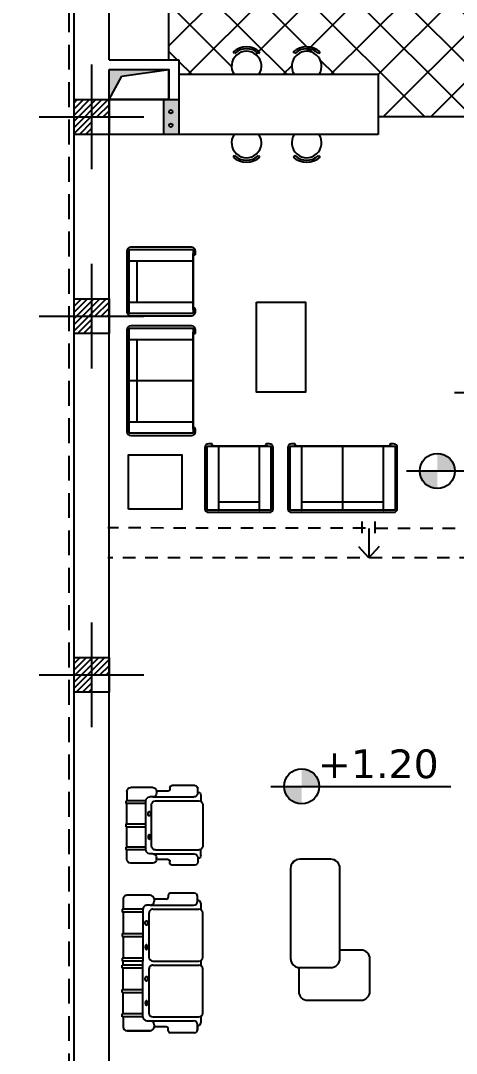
# Model space of a CAD drawing. Header units: inches. Extents: x -1482 to -895, y -39 to 122.
# Drawn here: x -1201.86 to -1197.49, y 64.37 to 74.74 of the extents above; entities that cross this region are included whole.
import ezdxf
from ezdxf.enums import TextEntityAlignment as Align

# ---------------------------------------------------------------- set-up
doc = ezdxf.new("R2010")
doc.units = ezdxf.units.IN
doc.header["$MEASUREMENT"] = 0
doc.header["$PDMODE"] = 3
doc.linetypes.add('DASHED2', pattern=[0.375, 0.25, -0.125])
doc.layers.get('Defpoints').update_dxf_attribs({"lineweight": 15})
for name, color, linetype in [('1', 251, 'Continuous'), ('axe', 150, 'Continuous'), ('F', 251, 'Continuous'), ('fur', 22, 'Continuous'), ('GRADIANT', 251, 'Continuous'), ('nama', 252, 'Continuous'), ('SAZE_DRAWINGS', 7, 'Continuous')]:
    doc.layers.add(name, color=color, linetype=linetype)
doc.styles.add('COLI', font='TIMES.TTF', dxfattribs={"height": 0.25})
doc.styles.add('SAZE_STYLE1', font='romant.shx', dxfattribs={"oblique": 15})
doc.styles.get("Standard").update_dxf_attribs({"font": 'verdana.TTF'})
doc.dimstyles.new('111', dxfattribs={"dimscale": 0, "dimtxt": 0.2, "dimasz": 0.1, "dimexe": 0.2, "dimexo": 0.5, "dimgap": 0.1, "dimtad": 1, "dimlfac": 1, "dimzin": 0, "dimdsep": 46, "dimtxsty": 'COLI', "dimblk1": 'OPEN30', "dimblk2": 'OPEN30', "dimsah": 1, "dimcen": 0, "dimse1": 1, "dimse2": 1, "dimclrd": 252, "dimclre": 1, "dimclrt": 1, "dimadec": 0, "dimazin": 0, "dimtfac": 0.5, "dimtix": 1, "dimtofl": 0, "dimtmove": 2, "dimatfit": 3, "dimldrblk": 'OPEN30', "dimfxl": 1, "dimtolj": 1, "dimtzin": 0, "dimlwd": 5, "dimarcsym": 0})

# ---------------------------------------------------------------- blocks, each defined once
blk = doc.blocks.new('A$C78557366')
at = {"layer": 'GRADIANT', "ltscale": 0.3}
h = blk.add_hatch(dxfattribs=at)
h.set_pattern_fill('ANSI31', color=256, scale=0.2)
h.paths.add_polyline_path([(-0.1, 0), (0, 0), (0, 0.1), (-0.1, 0.1)], flags=16)
h.paths.add_polyline_path([(0.1, 0), (0.1, 0.1), (-0.1, 0.1), (-0.1, 0)], flags=17)
h.paths.add_polyline_path([(0, -0.1), (0.1, -0.1), (0.1, 0.1), (0, 0.1)])
h.paths.add_polyline_path([(0.1, -0.1), (0.1, 0.1), (-0.1, 0.1), (-0.1, -0.1)])
at = {"layer": 'axe', "ltscale": 0.3}
for p, q in [((0, 0.3), (0, -0.3)), ((-0.3, 0), (0.3, 0))]:
    blk.add_line(p, q, dxfattribs=at)
blk.add_lwpolyline([(0.1, 0.1), (-0.1, 0.1), (-0.1, -0.1), (0.1, -0.1)], close=True, dxfattribs=at)
blk = doc.blocks.new('_Open30')
at = {"color": 0, "linetype": 'ByBlock', "lineweight": -2}
for p, q in [((-1, 0.27), (0, 0)), ((0, 0), (-1, -0.27)), ((0, 0), (-1, 0))]:
    blk.add_line(p, q, dxfattribs=at)
blk = doc.blocks.new('*D403')
at = {"color": 252, "lineweight": 5, "ltscale": 0.3, "transparency": 16777216}
blk.add_line((-1201.99, 80.898), (-1201.99, 63.098), dxfattribs=at)
at = {"layer": 'Defpoints', "color": 0, "ltscale": 0.3, "transparency": 16777216}
for p in [(-1200.802, 80.998), (-1201.99, 62.998), (-1200.802, 62.998)]:
    blk.add_point(p, dxfattribs=at)
at = {"color": 252, "lineweight": 5, "ltscale": 0.3, "transparency": 16777216, "xscale": 0.1, "yscale": 0.1, "zscale": 0.1}
for p, rotation in [((-1201.99, 80.998), 90), ((-1201.99, 62.998), 270)]:
    blk.add_blockref('_Open30', p, dxfattribs=dict(at, rotation=rotation))
at = {"color": 1, "ltscale": 0.3, "transparency": 16777216, "insert": (-1202.218, 71.998), "char_height": 0.25, "attachment_point": 5, "rotation": 90, "style": 'COLI'}
blk.add_mtext('\\A1;18.00', dxfattribs=at)
blk = doc.blocks.new('A$C3F8B090B')
h = blk.add_hatch(color=1)
h.paths.add_polyline_path([(0, 0), (0.15, 0), (0.15, 0.35), (0, 0.35)])
h.paths.add_polyline_path([(0.098, 0.122, -1), (0.063, 0.122, -1)], flags=16)
h.paths.add_polyline_path([(0.098, 0.259, -1), (0.063, 0.259, -1)], flags=16)
at = {"color": 1}
blk.add_lwpolyline([(0.15, 0.35), (0.15, 0), (0, 0), (0, 0.35)], close=True, dxfattribs=at)
for centre in [(0.08, 0.259), (0.08, 0.122)]:
    blk.add_circle(centre, 0.0174, dxfattribs=at)
blk = doc.blocks.new('rf1')
at = {"layer": '1', "color": 236}
for p, q in [((264.032, 267.064), (264.032, 267.014)), ((264.032, 267.014), (264.032, 267.064)), ((264.062, 267.094), (264.305, 267.094)), ((264.325, 267.074), (264.325, 267.055)), ((264.345, 267.035), (264.468, 267.035)), ((264.468, 267.014), (264.468, 267.034)), ((264.739, 267.074), (264.508, 267.074)), ((264.508, 267.074), (264.739, 267.074)), ((264.779, 266.934), (264.779, 267.034)), ((263.999, 266.928), (263.999, 266.994)), ((264.479, 266.934), (264.019, 266.934)), ((264.032, 267.024), (264.029, 267.024)), ((264.032, 267.024), (264.032, 267.024)), ((264.508, 266.974), (264.072, 266.974)), ((264.539, 266.974), (264.508, 266.974)), ((264.579, 266.934), (264.579, 266.374)), ((264.579, 266.934), (264.789, 266.934)), ((264.789, 266.934), (264.789, 266.904)), ((263.979, 266.894), (263.979, 266.454)), ((264.519, 266.454), (264.519, 266.894)), ((264.579, 266.904), (264.789, 266.904)), ((264.779, 266.904), (264.779, 266.689)), ((264.789, 266.689), (264.579, 266.689)), ((264.789, 266.659), (264.579, 266.659)), ((264.779, 266.659), (264.779, 266.444)), ((264.789, 266.689), (264.789, 266.659)), ((263.999, 266.368), (263.999, 266.419)), ((264.479, 266.414), (264.019, 266.414)), ((264.579, 266.444), (264.789, 266.444)), ((264.579, 266.414), (264.789, 266.414)), ((264.779, 266.414), (264.779, 266.374)), ((264.789, 266.444), (264.789, 266.414)), ((263.979, 266.334), (263.979, 265.894)), ((264.479, 266.374), (264.019, 266.374)), ((264.519, 265.894), (264.519, 266.334)), ((264.579, 266.374), (264.789, 266.374)), ((264.579, 265.854), (264.579, 266.374)), ((264.579, 266.344), (264.789, 266.344)), ((264.779, 266.129), (264.779, 266.344)), ((264.789, 266.344), (264.789, 266.374)), ((264.789, 266.129), (264.579, 266.129)), ((264.789, 266.099), (264.579, 266.099)), ((264.779, 265.884), (264.779, 266.099)), ((264.789, 266.099), (264.789, 266.129)), ((263.999, 265.794), (263.999, 265.859)), ((264.479, 265.854), (264.019, 265.854)), ((264.508, 265.814), (264.072, 265.814)), ((264.508, 265.814), (264.539, 265.814)), ((264.579, 265.884), (264.789, 265.884)), ((264.579, 265.854), (264.789, 265.854)), ((264.779, 265.754), (264.779, 265.854)), ((264.789, 265.854), (264.789, 265.884)), ((264.032, 265.764), (264.029, 265.764)), ((264.032, 265.774), (264.032, 265.724)), ((264.062, 265.694), (264.305, 265.694)), ((264.325, 265.714), (264.325, 265.732)), ((264.345, 265.752), (264.468, 265.752)), ((264.468, 265.754), (264.468, 265.774)), ((264.508, 265.714), (264.739, 265.714))]:
    blk.add_line(p, q, dxfattribs=at)
for points in [[(264.533, 266.795, 0.051811), (264.534, 266.786, 0.065668), (264.536, 266.779, 0.104522), (264.54, 266.774, 0.172909), (264.544, 266.772, 0.172909), (264.548, 266.774, 0.104522), (264.553, 266.779, 0.065668), (264.555, 266.786, 0.051811), (264.556, 266.795, 0.051811), (264.555, 266.805, 0.065668), (264.553, 266.812, 0.104522), (264.548, 266.817, 0.172909), (264.544, 266.819, 0.172909), (264.54, 266.817, 0.104522), (264.536, 266.812, 0.065668), (264.534, 266.805, 0.051811)], [(264.533, 266.552, -0.051811), (264.534, 266.561, -0.065668), (264.536, 266.568, -0.104522), (264.54, 266.573, -0.172909), (264.544, 266.575, -0.172909), (264.548, 266.573, -0.104522), (264.553, 266.568, -0.065668), (264.555, 266.561, -0.051811), (264.556, 266.552, -0.051811), (264.555, 266.542, -0.065668), (264.553, 266.535, -0.104522), (264.548, 266.53, -0.172909), (264.544, 266.529, -0.172909), (264.54, 266.53, -0.104522), (264.536, 266.535, -0.065668), (264.534, 266.542, -0.051811)], [(264.533, 266.235, 0.051811), (264.534, 266.226, 0.065668), (264.536, 266.219, 0.104522), (264.54, 266.214, 0.172909), (264.544, 266.212, 0.172909), (264.548, 266.214, 0.104522), (264.553, 266.219, 0.065668), (264.555, 266.226, 0.051811), (264.556, 266.235, 0.051811), (264.555, 266.245, 0.065668), (264.553, 266.252, 0.104522), (264.548, 266.257, 0.172909), (264.544, 266.259, 0.172909), (264.54, 266.257, 0.104522), (264.536, 266.252, 0.065668), (264.534, 266.245, 0.051811)], [(264.533, 265.992, -0.051811), (264.534, 266.001, -0.065668), (264.536, 266.008, -0.104522), (264.54, 266.013, -0.172909), (264.544, 266.015, -0.172909), (264.548, 266.013, -0.104522), (264.553, 266.008, -0.065668), (264.555, 266.001, -0.051811), (264.556, 265.992, -0.051811), (264.555, 265.982, -0.065668), (264.553, 265.975, -0.104522), (264.548, 265.97, -0.172909), (264.544, 265.969, -0.172909), (264.54, 265.97, -0.104522), (264.536, 265.975, -0.065668), (264.534, 265.982, -0.051811)]]:
    blk.add_lwpolyline(points, format="xyb", close=True, dxfattribs=at)
for centre, radius, start, end in [((264.062, 267.064), 0.03, 90, 180), ((264.305, 267.074), 0.02, 0, 90), ((264.345, 267.055), 0.02, 180, 270), ((264.508, 267.034), 0.04, 90, 180), ((264.739, 267.034), 0.04, 0, 90), ((264.019, 266.894), 0.04, 90, 180), ((264.029, 266.994), 0.03, 90, 180), ((264.072, 267.014), 0.04, 180, 270), ((264.508, 267.014), 0.04, 180, 270), ((264.479, 266.894), 0.04, 0, 90), ((264.539, 266.934), 0.04, 0, 90), ((264.019, 266.454), 0.04, 180, 270), ((264.479, 266.454), 0.04, 270, 0), ((264.019, 266.334), 0.04, 90, 180), ((264.479, 266.334), 0.04, 0, 90), ((264.019, 265.894), 0.04, 180, 270), ((264.479, 265.894), 0.04, 270, 0), ((264.029, 265.794), 0.03, 180, 270), ((264.072, 265.774), 0.04, 90, 180), ((264.508, 265.774), 0.04, 90, 180), ((264.539, 265.854), 0.04, 270, 0), ((264.062, 265.724), 0.03, 180, 270), ((264.305, 265.714), 0.02, 270, 0), ((264.345, 265.732), 0.02, 90, 180), ((264.508, 265.754), 0.04, 180, 270), ((264.739, 265.754), 0.04, 270, 0)]:
    blk.add_arc(centre, radius, start, end, dxfattribs=at)
blk = doc.blocks.new('MOBL1')
at = {"color": 236}
for p, q in [((-0.36, 0.8), (-0.26, 0.8)), ((-0.26, 0.6), (-0.26, 0.81)), ((-0.23, 0.81), (-0.26, 0.81)), ((-0.23, 0.6), (-0.23, 0.81)), ((-0.015, 0.8), (-0.23, 0.8)), ((-0.015, 0.81), (-0.015, 0.6)), ((0.015, 0.81), (-0.015, 0.81)), ((0.015, 0.81), (0.015, 0.6)), ((0.23, 0.8), (0.015, 0.8)), ((0.23, 0.6), (0.23, 0.81)), ((0.26, 0.81), (0.23, 0.81)), ((0.26, 0.6), (0.26, 0.81)), ((0.36, 0.8), (0.26, 0.8)), ((-0.4, 0.528), (-0.4, 0.76)), ((0.4, 0.528), (0.4, 0.76)), ((-0.3, 0.528), (-0.3, 0.56)), ((0.26, 0.6), (-0.26, 0.6)), ((0.3, 0.528), (0.3, 0.56)), ((-0.362, 0.366), (-0.362, 0.488)), ((-0.36, 0.488), (-0.34, 0.488)), ((-0.3, 0.528), (-0.3, 0.093)), ((-0.26, 0.5), (-0.26, 0.04)), ((0.22, 0.54), (-0.22, 0.54)), ((0.26, 0.5), (0.26, 0.04)), ((0.3, 0.528), (0.3, 0.093)), ((0.36, 0.488), (0.34, 0.488)), ((0.362, 0.366), (0.362, 0.488)), ((-0.4, 0.346), (-0.382, 0.346)), ((0.4, 0.346), (0.382, 0.346)), ((-0.42, 0.083), (-0.42, 0.326)), ((0.42, 0.083), (0.42, 0.326)), ((-0.34, 0.053), (-0.39, 0.053)), ((-0.35, 0.053), (-0.35, 0.05)), ((-0.32, 0.02), (-0.255, 0.02)), ((-0.22, 0), (0.22, 0)), ((0.32, 0.02), (0.255, 0.02)), ((0.34, 0.053), (0.39, 0.053)), ((0.35, 0.053), (0.35, 0.05))]:
    blk.add_line(p, q, dxfattribs=at)
for points in [[(-0.122, 0.553, 0.051811), (-0.112, 0.554, 0.065668), (-0.105, 0.557, 0.104522), (-0.1, 0.561, 0.172909), (-0.099, 0.565, 0.172909), (-0.1, 0.569, 0.104522), (-0.105, 0.573, 0.065668), (-0.112, 0.576, 0.051811), (-0.122, 0.577, 0.051811), (-0.131, 0.576, 0.065668), (-0.138, 0.573, 0.104522), (-0.144, 0.569, 0.172909), (-0.145, 0.565, 0.172909), (-0.144, 0.561, 0.104522), (-0.138, 0.557, 0.065668), (-0.131, 0.554, 0.051811)], [(0.122, 0.553, -0.051811), (0.112, 0.554, -0.065668), (0.105, 0.557, -0.104522), (0.1, 0.561, -0.172909), (0.099, 0.565, -0.172909), (0.1, 0.569, -0.104522), (0.105, 0.573, -0.065668), (0.112, 0.576, -0.051811), (0.122, 0.577, -0.051811), (0.131, 0.576, -0.065668), (0.138, 0.573, -0.104522), (0.144, 0.569, -0.172909), (0.145, 0.565, -0.172909), (0.144, 0.561, -0.104522), (0.138, 0.557, -0.065668), (0.131, 0.554, -0.051811)]]:
    blk.add_lwpolyline(points, format="xyb", close=True, dxfattribs=at)
for centre, radius, start, end in [((-0.36, 0.76), 0.04, 90, 180), ((0.36, 0.76), 0.04, 0, 90), ((-0.26, 0.56), 0.04, 90, 180), ((0.26, 0.56), 0.04, 0, 90), ((-0.36, 0.528), 0.04, 180, 270), ((-0.34, 0.528), 0.04, 270, 0), ((-0.22, 0.5), 0.04, 90, 180), ((0.22, 0.5), 0.04, 0, 90), ((0.34, 0.528), 0.04, 180, 270), ((0.36, 0.528), 0.04, 270, 0), ((-0.4, 0.326), 0.02, 90, 180), ((-0.382, 0.366), 0.02, 270, 0), ((0.382, 0.366), 0.02, 180, 270), ((0.4, 0.326), 0.02, 0, 90), ((-0.39, 0.083), 0.03, 180, 270), ((-0.32, 0.05), 0.03, 180, 270), ((-0.34, 0.093), 0.04, 270, 0), ((-0.22, 0.04), 0.04, 180, 270), ((0.22, 0.04), 0.04, 270, 0), ((0.34, 0.093), 0.04, 180, 270), ((0.32, 0.05), 0.03, 270, 0), ((0.39, 0.083), 0.03, 270, 0)]:
    blk.add_arc(centre, radius, start, end, dxfattribs=at)
blk = doc.blocks.new('3')
at = {"color": 174, "linetype": 'Continuous'}
blk.add_lwpolyline([(-469.682, -326.451), (-469.689, -326.454), (-469.692, -326.456), (-469.694, -326.458), (-469.695, -326.46), (-469.696, -326.463), (-469.695, -326.466), (-469.694, -326.469), (-469.692, -326.471), (-469.689, -326.472), (-469.686, -326.473), (-469.657, -326.473), (-469.643, -326.47), (-469.63, -326.462), (-469.622, -326.449), (-469.619, -326.435), (-469.619, -325.824), (-469.622, -325.809), (-469.63, -325.797), (-469.643, -325.789), (-469.657, -325.786), (-470.68, -325.786), (-470.695, -325.789), (-470.707, -325.797), (-470.715, -325.809), (-470.718, -325.824), (-470.718, -326.435), (-470.715, -326.449), (-470.707, -326.462), (-470.695, -326.47), (-470.68, -326.473), (-470.652, -326.473), (-470.649, -326.472), (-470.646, -326.471), (-470.644, -326.469), (-470.642, -326.466), (-470.642, -326.463), (-470.642, -326.46), (-470.644, -326.458), (-470.646, -326.456), (-470.647, -326.455), (-470.656, -326.452)], close=True, dxfattribs=at)
at = {"layer": 'fur', "color": 174, "linetype": 'Continuous'}
for p, q in [((-470.707, -325.797), (-470.715, -325.809)), ((-470.695, -325.789), (-470.707, -325.797)), ((-469.63, -325.797), (-469.643, -325.789)), ((-469.622, -325.809), (-469.63, -325.797)), ((-470.715, -325.809), (-470.718, -325.824)), ((-470.718, -325.824), (-470.718, -326.435)), ((-470.695, -325.809), (-470.581, -325.809)), ((-470.695, -326.45), (-470.695, -325.809)), ((-470.577, -325.809), (-470.581, -325.809)), ((-470.581, -325.809), (-470.581, -326.45)), ((-470.581, -325.889), (-469.757, -325.889)), ((-470.577, -325.809), (-469.761, -325.809)), ((-470.169, -326.45), (-470.169, -325.809)), ((-469.757, -325.809), (-469.761, -325.809)), ((-469.757, -325.809), (-469.642, -325.809)), ((-469.757, -326.45), (-469.757, -325.809)), ((-469.642, -325.809), (-469.642, -326.45)), ((-469.619, -325.824), (-469.622, -325.809)), ((-469.619, -326.435), (-469.619, -325.824)), ((-470.718, -326.435), (-470.715, -326.449)), ((-470.715, -326.449), (-470.707, -326.462)), ((-470.707, -326.462), (-470.695, -326.47)), ((-470.581, -326.45), (-470.695, -326.45)), ((-470.695, -326.47), (-470.68, -326.473)), ((-470.68, -326.473), (-470.652, -326.473)), ((-470.647, -326.455), (-470.656, -326.452)), ((-470.652, -326.473), (-470.649, -326.472)), ((-470.646, -326.456), (-470.649, -326.454)), ((-470.649, -326.472), (-470.646, -326.471)), ((-470.644, -326.458), (-470.646, -326.456)), ((-470.646, -326.471), (-470.644, -326.469)), ((-470.642, -326.46), (-470.644, -326.458)), ((-470.644, -326.469), (-470.642, -326.466)), ((-470.642, -326.463), (-470.642, -326.46)), ((-470.642, -326.466), (-470.642, -326.463)), ((-470.581, -326.45), (-470.577, -326.45)), ((-469.761, -326.45), (-470.577, -326.45)), ((-469.761, -326.45), (-469.757, -326.45)), ((-469.642, -326.45), (-469.757, -326.45)), ((-469.696, -326.463), (-469.695, -326.46)), ((-469.695, -326.466), (-469.696, -326.463)), ((-469.695, -326.46), (-469.694, -326.458)), ((-469.694, -326.469), (-469.695, -326.466)), ((-469.694, -326.458), (-469.692, -326.456)), ((-469.692, -326.471), (-469.694, -326.469)), ((-469.692, -326.456), (-469.689, -326.454)), ((-469.689, -326.472), (-469.692, -326.471)), ((-469.689, -326.454), (-469.682, -326.451)), ((-469.686, -326.473), (-469.689, -326.472)), ((-469.686, -326.473), (-469.657, -326.473)), ((-469.657, -326.473), (-469.643, -326.47)), ((-469.643, -326.47), (-469.63, -326.462)), ((-469.63, -326.462), (-469.622, -326.449)), ((-469.622, -326.449), (-469.619, -326.435))]:
    blk.add_line(p, q, dxfattribs=at)
blk = doc.blocks.new('2')
at = {"color": 174, "linetype": 'Continuous'}
for p, q in [((-471.592, -325.809), (-471.583, -325.797)), ((-471.583, -325.797), (-471.571, -325.789)), ((-471.571, -325.789), (-471.556, -325.786)), ((-471.556, -325.786), (-470.946, -325.786)), ((-470.946, -325.786), (-470.931, -325.789)), ((-470.931, -325.789), (-470.919, -325.797)), ((-470.919, -325.797), (-470.911, -325.809)), ((-471.595, -325.824), (-471.592, -325.809)), ((-471.595, -326.435), (-471.595, -325.824)), ((-470.911, -325.809), (-470.908, -325.824)), ((-470.908, -325.824), (-470.908, -326.435)), ((-471.592, -326.449), (-471.595, -326.435)), ((-471.583, -326.462), (-471.592, -326.449)), ((-471.571, -326.47), (-471.583, -326.462)), ((-471.556, -326.473), (-471.571, -326.47)), ((-471.528, -326.473), (-471.556, -326.473)), ((-471.532, -326.451), (-471.525, -326.454)), ((-470.97, -326.452), (-471.532, -326.451)), ((-471.525, -326.472), (-471.528, -326.473)), ((-471.525, -326.454), (-471.522, -326.456)), ((-471.522, -326.471), (-471.525, -326.472)), ((-471.522, -326.456), (-471.52, -326.458)), ((-471.52, -326.469), (-471.522, -326.471)), ((-471.52, -326.458), (-471.519, -326.46)), ((-471.519, -326.466), (-471.52, -326.469)), ((-471.519, -326.46), (-471.518, -326.463)), ((-471.518, -326.463), (-471.519, -326.466)), ((-470.984, -326.46), (-470.982, -326.458)), ((-470.984, -326.463), (-470.984, -326.46)), ((-470.984, -326.466), (-470.984, -326.463)), ((-470.982, -326.469), (-470.984, -326.466)), ((-470.982, -326.458), (-470.98, -326.456)), ((-470.98, -326.471), (-470.982, -326.469)), ((-470.98, -326.456), (-470.979, -326.455)), ((-470.977, -326.472), (-470.98, -326.471)), ((-470.979, -326.455), (-470.97, -326.452)), ((-470.975, -326.473), (-470.977, -326.472)), ((-470.946, -326.473), (-470.975, -326.473)), ((-470.931, -326.47), (-470.946, -326.473)), ((-470.919, -326.462), (-470.931, -326.47)), ((-470.911, -326.449), (-470.919, -326.462)), ((-470.908, -326.435), (-470.911, -326.449))]:
    blk.add_line(p, q, dxfattribs=at)
at = {"layer": 'fur', "color": 174, "linetype": 'Continuous'}
for p, q in [((-471.592, -325.809), (-471.583, -325.797)), ((-471.583, -325.797), (-471.571, -325.789)), ((-470.931, -325.789), (-470.919, -325.797)), ((-470.919, -325.797), (-470.911, -325.809)), ((-471.595, -325.824), (-471.592, -325.809)), ((-471.595, -326.435), (-471.595, -325.824)), ((-471.572, -325.809), (-471.572, -326.45)), ((-471.457, -325.809), (-471.572, -325.809)), ((-471.457, -325.809), (-471.453, -325.809)), ((-471.457, -326.45), (-471.457, -325.809)), ((-471.049, -325.809), (-471.453, -325.809)), ((-471.049, -325.889), (-471.453, -325.889)), ((-471.049, -325.809), (-471.045, -325.809)), ((-470.931, -325.809), (-471.045, -325.809)), ((-471.045, -325.809), (-471.045, -326.45)), ((-470.931, -326.45), (-470.931, -325.809)), ((-470.911, -325.809), (-470.908, -325.824)), ((-470.908, -325.824), (-470.908, -326.435)), ((-471.592, -326.449), (-471.595, -326.435)), ((-471.583, -326.462), (-471.592, -326.449)), ((-471.571, -326.47), (-471.583, -326.462)), ((-471.572, -326.45), (-471.457, -326.45)), ((-471.556, -326.473), (-471.571, -326.47)), ((-471.528, -326.473), (-471.556, -326.473)), ((-471.525, -326.454), (-471.532, -326.451)), ((-471.528, -326.473), (-471.525, -326.472)), ((-471.522, -326.456), (-471.525, -326.454)), ((-471.525, -326.472), (-471.522, -326.471)), ((-471.52, -326.458), (-471.522, -326.456)), ((-471.522, -326.471), (-471.52, -326.469)), ((-471.519, -326.46), (-471.52, -326.458)), ((-471.52, -326.469), (-471.519, -326.466)), ((-471.518, -326.463), (-471.519, -326.46)), ((-471.519, -326.466), (-471.518, -326.463)), ((-471.453, -326.45), (-471.457, -326.45)), ((-471.453, -326.45), (-471.049, -326.45)), ((-471.045, -326.45), (-471.049, -326.45)), ((-471.045, -326.45), (-470.931, -326.45)), ((-470.984, -326.46), (-470.982, -326.458)), ((-470.984, -326.463), (-470.984, -326.46)), ((-470.984, -326.466), (-470.984, -326.463)), ((-470.982, -326.469), (-470.984, -326.466)), ((-470.982, -326.458), (-470.98, -326.456)), ((-470.98, -326.471), (-470.982, -326.469)), ((-470.98, -326.456), (-470.977, -326.454)), ((-470.977, -326.472), (-470.98, -326.471)), ((-470.979, -326.455), (-470.97, -326.452)), ((-470.975, -326.473), (-470.977, -326.472)), ((-470.946, -326.473), (-470.975, -326.473)), ((-470.931, -326.47), (-470.946, -326.473)), ((-470.919, -326.462), (-470.931, -326.47)), ((-470.911, -326.449), (-470.919, -326.462)), ((-470.908, -326.435), (-470.911, -326.449))]:
    blk.add_line(p, q, dxfattribs=at)

msp = doc.modelspace()

# ---------------------------------------------------------------- hatches: boundary and pattern name
at = {"ltscale": 0.3}
msp.add_hatch(color=256, dxfattribs=at).paths.add_polyline_path([(-1200.3745, 74.2479), (-1200.9745, 74.2479), (-1200.9745, 73.9479), (-1200.846, 74.1832)])
at = {"layer": 'fur', "true_color": 0x474747}
h = msp.add_hatch(dxfattribs=at)
h.set_pattern_fill('ANSI37,_O', color=49, scale=2.7)
h.set_pattern_definition([(45, (0, 0), (-0.23864854, 0.23864854), []), (135, (0, 0), (-0.23864854, -0.23864854), [])])
edge = h.paths.add_edge_path()
edge.add_line((-1200.3745, 74.3479), (-1200.2745, 74.3479))
edge.add_line((-1200.2745, 74.3479), (-1200.2745, 74.1979))
edge.add_line((-1200.2745, 74.1979), (-1199.72, 74.1979))
edge.add_arc((-1199.5956, 74.2817), 0.15, -33.95408, 213.95408, ccw=False)
edge.add_line((-1199.4712, 74.1979), (-1199.1167, 74.1979))
edge.add_arc((-1198.9923, 74.2817), 0.15, -33.95408, 213.95408, ccw=False)
edge.add_line((-1198.8679, 74.1979), (-1198.2745, 74.1979))
edge.add_line((-1198.2745, 74.1979), (-1198.2745, 73.7729))
edge.add_line((-1198.2745, 73.7729), (-1197.3745, 73.7729))
edge.add_line((-1197.3745, 73.7729), (-1197.3745, 73.9479))
edge.add_line((-1197.3745, 73.9479), (-1197.2745, 73.9479))
edge.add_line((-1197.2745, 73.9479), (-1197.2745, 75.4723))
edge.add_line((-1197.2745, 75.4723), (-1196.6745, 75.4723))
edge.add_line((-1196.6745, 75.4723), (-1196.6745, 76.8768))
edge.add_line((-1196.6745, 76.8768), (-1197.2745, 76.8768))
edge.add_line((-1197.2745, 76.8768), (-1197.2745, 77.6873))
edge.add_line((-1197.2745, 77.6873), (-1196.6745, 77.6873))
edge.add_line((-1196.6745, 77.6873), (-1196.6745, 78.5979))
edge.add_line((-1196.6745, 78.5979), (-1196.7329, 78.5979))
edge.add_line((-1196.7329, 78.5979), (-1196.7838, 78.5979))
edge.add_line((-1196.7838, 78.5979), (-1196.7838, 78.6556))
edge.add_line((-1196.7838, 78.6556), (-1197.782, 78.6556))
edge.add_line((-1197.782, 78.6556), (-1197.782, 78.5979))
edge.add_line((-1197.782, 78.5979), (-1197.8329, 78.5979))
edge.add_line((-1197.8329, 78.5979), (-1199.2745, 78.5979))
edge.add_line((-1199.2745, 78.5979), (-1199.2745, 77.8979))
edge.add_line((-1199.2745, 77.8979), (-1200.3745, 77.8979))
edge.add_line((-1200.3745, 77.8979), (-1200.3745, 74.3479))
at = {"layer": 'fur'}
h = msp.add_hatch(color=156, dxfattribs=at)
edge = h.paths.add_edge_path()
edge.add_arc((-1197.6825, 70.2197), 0.1764, 0, 90)
edge.add_line((-1197.6825, 70.3961), (-1197.6825, 70.2197))
edge.add_line((-1197.6825, 70.2197), (-1197.5061, 70.2197))
edge = h.paths.add_edge_path()
edge.add_arc((-1197.6825, 70.2197), 0.1764, 180, 270)
edge.add_line((-1197.6825, 70.0433), (-1197.6825, 70.2197))
edge.add_line((-1197.6825, 70.2197), (-1197.8589, 70.2197))
h = msp.add_hatch(color=156, dxfattribs=at)
edge = h.paths.add_edge_path()
edge.add_arc((-1199.042, 67.0538), 0.1764, 0, 90)
edge.add_line((-1199.042, 67.2302), (-1199.042, 67.0538))
edge.add_line((-1199.042, 67.0538), (-1198.8656, 67.0538))
edge = h.paths.add_edge_path()
edge.add_arc((-1199.042, 67.0538), 0.1764, 180, 270)
edge.add_line((-1199.042, 66.8774), (-1199.042, 67.0538))
edge.add_line((-1199.042, 67.0538), (-1199.2184, 67.0538))

# ---------------------------------------------------------------- linework, layer by layer
at = {"color": 251, "linetype": 'DASHED2'}
msp.add_line((-1201.3745, 62.9979), (-1201.3745, 80.9979), dxfattribs=at)
at = {"ltscale": 0.3}
for p, q in [((-1201.3245, 62.9979), (-1201.3245, 80.9479)), ((-1200.9745, 74.3479), (-1200.9745, 80.5979)), ((-1200.9745, 74.3479), (-1200.2745, 74.3479)), ((-1200.2745, 74.3479), (-1200.2745, 73.9479)), ((-1200.9745, 63.3479), (-1200.9745, 74.2479)), ((-1200.9745, 74.2479), (-1200.3745, 74.2479)), ((-1200.846, 74.1832), (-1200.3745, 74.2479)), ((-1200.3745, 74.2479), (-1200.3745, 73.9479)), ((-1200.9745, 73.9479), (-1200.846, 74.1832)), ((-1200.9745, 73.9479), (-1200.2745, 73.9479)), ((-1200.2745, 73.9479), (-1200.2745, 73.5979)), ((-1200.2745, 73.5979), (-1200.9745, 73.5979)), ((-1198.4356, 69.5952), (-1198.4356, 69.7111)), ((-1198.3049, 69.5952), (-1198.3049, 69.7111)), ((-1198.3703, 69.6436), (-1198.3698, 69.3479)), ((-1198.3698, 69.3479), (-1198.4695, 69.4578)), ((-1198.3698, 69.3479), (-1198.2618, 69.4659))]:
    msp.add_line(p, q, dxfattribs=at)
at = {"color": 252, "ltscale": 0.3}
for p, q in [((-1200.3745, 74.3479), (-1200.3745, 77.8979)), ((-1200.3745, 73.9479), (-1200.3745, 74.2479)), ((-1200.2745, 74.1979), (-1200.2746, 73.9479)), ((-1198.2745, 74.1979), (-1200.2745, 74.1979)), ((-1198.2745, 74.1979), (-1198.2745, 73.5979)), ((-1200.2745, 73.8661), (-1200.2745, 73.5979)), ((-1197.3745, 73.7729), (-1198.2745, 73.7729)), ((-1198.2745, 73.5979), (-1200.2745, 73.5979))]:
    msp.add_line(p, q, dxfattribs=at)
at = {"ltscale": 0.3}
msp.add_lwpolyline([(-1200.9745, 74.2479), (-1200.3745, 74.2479), (-1200.3745, 73.9479), (-1200.9745, 73.9479)], close=True, dxfattribs=at)
at = {"layer": '1', "color": 236}
msp.add_lwpolyline([(-1199.0719, 65.2348), (-1199.0719, 64.9948, 0.4142136), (-1198.9846, 64.9075), (-1198.4461, 64.9075, 0.4142136), (-1198.3587, 64.9948), (-1198.3587, 65.3229, 0.4142136), (-1198.4461, 65.4102), (-1198.6591, 65.4102)], format="xyb", dxfattribs=at)
at = {"layer": 'fur'}
for p, q in [((-1199.7158, 74.4102), (-1199.7297, 74.425)), ((-1199.4755, 74.4102), (-1199.4616, 74.425)), ((-1199.1124, 74.4102), (-1199.1263, 74.425)), ((-1198.8721, 74.4102), (-1198.8582, 74.425)), ((-1199.7158, 73.3856), (-1199.7297, 73.3708)), ((-1199.4755, 73.3856), (-1199.4616, 73.3708)), ((-1199.1124, 73.3856), (-1199.1263, 73.3708)), ((-1198.8721, 73.3856), (-1198.8582, 73.3708))]:
    msp.add_line(p, q, dxfattribs=at)
at = {"layer": 'fur', "color": 156}
for p, q in [((-1197.9912, 70.2197), (-1196.1873, 70.2197)), ((-1199.3507, 67.0538), (-1197.5468, 67.0538))]:
    msp.add_line(p, q, dxfattribs=at)
at = {"layer": 'fur', "color": 136, "linetype": 'DASHED2', "ltscale": 0.5}
for p, q in [((-1196.8288, 69.6411), (-1200.9879, 69.6479)), ((-1196.8854, 69.3479), (-1200.9879, 69.3479))]:
    msp.add_line(p, q, dxfattribs=at)
at = {"layer": 'fur', "color": 156}
for points in [[(-1199.4954, 71.9137), (-1199.0034, 71.9137), (-1199.0034, 71.0099), (-1199.4954, 71.0099)], [(-1200.7799, 69.8345), (-1200.7799, 70.3829), (-1200.2447, 70.3829), (-1200.2447, 69.8345)]]:
    msp.add_lwpolyline(points, close=True, dxfattribs=at)
for centre in [(-1197.6825, 70.2197), (-1199.042, 67.0538)]:
    msp.add_circle(centre, 0.1764, dxfattribs=at)
at = {"layer": 'fur'}
for centre, radius, start, end in [((-1199.5956, 74.2817), 0.15, 326.04592, 213.95408), ((-1199.5956, 74.2817), 0.1963, 46.92052, 133.07948), ((-1199.5956, 74.2817), 0.1759, 46.92052, 133.07948), ((-1198.9923, 74.2817), 0.15, 326.04592, 213.95408), ((-1198.9923, 74.2817), 0.1963, 46.92052, 133.07948), ((-1198.9923, 74.2817), 0.1759, 46.92052, 133.07948), ((-1199.5956, 73.5141), 0.15, 146.04592, 33.95408), ((-1198.9923, 73.5141), 0.15, 146.04592, 33.95408), ((-1199.5956, 73.5141), 0.1963, 226.92052, 313.07948), ((-1199.5956, 73.5141), 0.1759, 226.92052, 313.07948), ((-1198.9923, 73.5141), 0.1963, 226.92052, 313.07948), ((-1198.9923, 73.5141), 0.1759, 226.92052, 313.07948)]:
    msp.add_arc(centre, radius, start, end, dxfattribs=at)
at = {"layer": 'nama', "color": 236, "ltscale": 0.6}
msp.add_lwpolyline([(-1198.6591, 65.3262), (-1198.6591, 66.2298, 0.4142136), (-1198.751, 66.3217), (-1199.0617, 66.3217, 0.4142136), (-1199.1536, 66.2298), (-1199.1536, 65.3262, 0.4142136), (-1199.0617, 65.2343), (-1198.751, 65.2343, 0.4142136)], format="xyb", close=True, dxfattribs=at)

# ---------------------------------------------------------------- block references
at = {"xscale": 0.9999900196616685, "yscale": 0.9999900196616685, "zscale": 0.9999900196616685, "rotation": 179.9881526941475}
msp.add_blockref('A$C3F8B090B', (-1200.2745, 73.9479), dxfattribs=at)
at = {"rotation": 179.9999999999999}
msp.add_blockref('rf1', (-936.055, 331.6742), dxfattribs=at)
at = {"layer": '1', "xscale": -0.9499999999989086, "yscale": 0.9499999999989086, "zscale": 0.94999999999892, "rotation": 90}
msp.add_blockref('MOBL1', (-1200.0343, 66.6622), dxfattribs=at)
at = {"layer": 'axe', "ltscale": 0.3, "xscale": -1.750000000001592, "yscale": 1.750000000001592, "zscale": 1.750000000001592, "rotation": 90}
for p in [(-1201.1495, 73.7729), (-1201.1495, 71.7729), (-1201.1495, 68.1729)]:
    msp.add_blockref('A$C78557366', p, dxfattribs=at)
at = {"layer": 'F', "xscale": -1}
for p, rotation in [((-1526.5811, -399.1306), 90), ((-728.4197, -255.9815), 180)]:
    msp.add_blockref('2', p, dxfattribs=dict(at, rotation=rotation))
at = {"layer": 'F'}
for p, rotation in [((-1526.5811, 541.2938), 90), ((-1668.8015, -255.9815), 180)]:
    msp.add_blockref('3', p, dxfattribs=dict(at, rotation=rotation))

# ---------------------------------------------------------------- texts
at = {"layer": 'axe', "ltscale": 100}
msp.add_text('+1.20', height=0.288, dxfattribs=at).set_placement((-1198.2738, 67.2801), align=Align.MIDDLE_CENTER)
at = {"layer": 'SAZE_DRAWINGS', "color": 4, "style": 'SAZE_STYLE1', "oblique": 15}
msp.add_text('%%UC2', height=0.45, dxfattribs=at).set_placement((-1197.0908, 70.9637), align=Align.BOTTOM_CENTER)

# ---------------------------------------------------------------- dimensions: what is measured, and where the dimension line sits
at = {"ltscale": 0.3}
dim = msp.add_linear_dim(base=(-1201.99, 62.9979), p1=(-1200.8023, 80.9979), p2=(-1200.8023, 62.9979), angle=90, dimstyle='111', override={"dimscale": 1}, dxfattribs=at)
dim.commit()
dim.dimension.update_dxf_attribs({"geometry": '*D403', "text_midpoint": (-1202.2176, 71.9979)})

doc.saveas('drawing.dxf')
